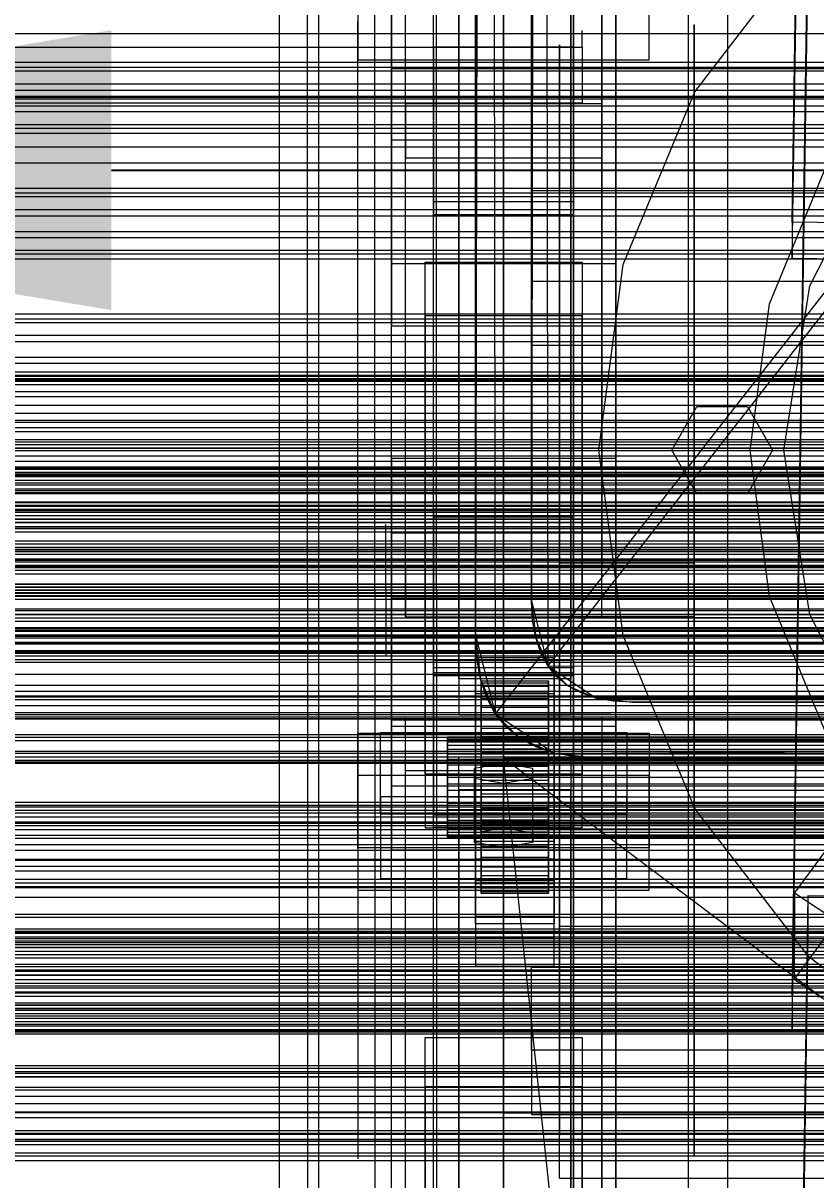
# Model space of a CAD drawing. Header units: millimetres. Extents: x -1970 to 59977, y -50268 to 6837.
# Drawn here: x -515.8 to -374.3, y -34380.3 to -34173.7 of the extents above; entities that cross this region are included whole.
import ezdxf

# ---------------------------------------------------------------- set-up
doc = ezdxf.new("R2010")
doc.units = ezdxf.units.MM
for name, color, linetype, lineweight in [('COTAS_O', 1, 'Continuous', 0), ('frontal_briquetadora', 7, 'Continuous', 0), ('frontal_C01', 7, 'Continuous', 0), ('frontal_C02', 7, 'Continuous', 0), ('frontal_C03', 7, 'Continuous', 0), ('frontal_mezcladora', 7, 'Continuous', 0), ('frontal_secador', 7, 'Continuous', 0), ('frontal_tolva', 7, 'Continuous', 0)]:
    doc.layers.add(name, color=color, linetype=linetype, lineweight=lineweight)
doc.dimstyles.new('R19_100', dxfattribs={"dimtxt": 250, "dimasz": 150, "dimexe": 150, "dimexo": 80, "dimgap": 100, "dimtad": 1, "dimtih": 1, "dimtoh": 1, "dimdsep": 46, "dimcen": 0.09, "dimadec": 0, "dimazin": 0, "dimtfac": 1, "dimtdec": 4, "dimtofl": 0, "dimtmove": 0, "dimatfit": 3, "dimfxl": 1, "dimtolj": 1, "dimtzin": 0, "dimarcsym": 0})

# ---------------------------------------------------------------- blocks, each defined once
blk = doc.blocks.new('*D39')
at = {"layer": 'COTAS_O', "color": 0, "lineweight": -2, "transparency": 16777216}
for p, q in [((-1725, -34320), (-1725, -33550)), ((1725, -34320), (1725, -33550)), ((-1575, -33700), (1575, -33700))]:
    blk.add_line(p, q, dxfattribs=at)
at = {"layer": 'COTAS_O', "color": 0, "transparency": 16777216}
for points in [[(-1575, -33675), (-1575, -33725), (-1725, -33700)], [(1575, -33675), (1575, -33725), (1725, -33700)]]:
    blk.add_solid(points, dxfattribs=at)
at = {"layer": 'Defpoints', "color": 0, "transparency": 16777216}
for p in [(1725, -33700), (-1725, -34400), (1725, -34400)]:
    blk.add_point(p, dxfattribs=at)
blk = doc.blocks.new('*D42')
at = {"layer": 'COTAS_O', "color": 0, "lineweight": -2, "transparency": 16777216}
for p, q in [((-570, -33700), (200, -33700)), ((50, -34750), (50, -33850)), ((-570, -34900), (200, -34900))]:
    blk.add_line(p, q, dxfattribs=at)
at = {"layer": 'COTAS_O', "color": 0, "transparency": 16777216}
for points in [[(25, -33850), (75, -33850), (50, -33700)], [(25, -34750), (75, -34750), (50, -34900)]]:
    blk.add_solid(points, dxfattribs=at)
at = {"layer": 'Defpoints', "color": 0, "transparency": 16777216}
for p in [(-650, -33700), (50, -33700), (-650, -34900)]:
    blk.add_point(p, dxfattribs=at)
blk = doc.blocks.new('*D43')
at = {"layer": 'COTAS_O', "color": 0, "lineweight": -2, "transparency": 16777216}
for p, q in [((-650, -34820), (-650, -34050)), ((650, -34820), (650, -34050)), ((-500, -34200), (500, -34200))]:
    blk.add_line(p, q, dxfattribs=at)
at = {"layer": 'COTAS_O', "color": 0, "transparency": 16777216}
for points in [[(-500, -34175), (-500, -34225), (-650, -34200)], [(500, -34175), (500, -34225), (650, -34200)]]:
    blk.add_solid(points, dxfattribs=at)
at = {"layer": 'Defpoints', "color": 0, "transparency": 16777216}
for p in [(650, -34200), (-650, -34900), (650, -34900)]:
    blk.add_point(p, dxfattribs=at)

msp = doc.modelspace()

# ---------------------------------------------------------------- linework, layer by layer
at = {"layer": 'frontal_briquetadora'}
for p, q in [((-430, -34260), (-430, -33820)), ((-430, -34680), (-430, -33820)), ((-430, -34060), (-430, -34490)), ((-430, -34060), (-430, -34260)), ((-430, -34060), (-430, -34305)), ((-430, -34496), (-430, -34060)), ((-442, -34179.231), (-442, -34162.006)), ((-430, -34179.231), (-430, -34162.006)), ((-465, -34181.064), (-465, -34164.169)), ((-453, -34181.064), (-453, -34164.169)), ((-453, -34181.542), (-453, -34166.157)), ((-442, -34181.542), (-442, -34166.157)), ((-465, -34183.893), (-465, -34168.895)), ((-442, -34183.826), (-442, -34168.569)), ((-430, -34183.826), (-430, -34168.569)), ((-430, -34174.625), (-430, -34172.888)), ((-456, -34176.894), (-456, -34173.435)), ((-453, -34176.894), (-453, -34173.435)), ((-453, -34175.941), (-453, -34174)), ((-430, -34176.894), (-430, -34173.435)), ((-430, -34177.757), (-430, -34174.625)), ((-416, -34175.562), (-416, -34175.063)), ((-396, -34175.941), (-396, -34174)), ((-396, -34175.093), (-396, -34174.122)), ((-396, -34174.122), (-396, -34177.027)), ((-396, -34176.921), (-396, -34175)), ((-396, -34179.904), (-396, -34175.093)), ((-456, -34183.693), (-456, -34176.894)), ((-453, -34181.688), (-453, -34175.941)), ((-453, -34183.693), (-453, -34176.894)), ((-430, -34183.693), (-430, -34176.894)), ((-416, -34176.559), (-416, -34175.562)), ((-416, -34178.048), (-416, -34176.559)), ((-396, -34181.688), (-396, -34175.941)), ((-396, -34182.612), (-396, -34176.921)), ((-396, -34177.027), (-396, -34183.697)), ((-596, -34178.048), (-416, -34178.048)), ((-442, -34197.323), (-442, -34179.231)), ((-430, -34181.662), (-430, -34177.757)), ((-430, -34197.323), (-430, -34179.231)), ((-420, -34178.555), (-420, -34177.617)), ((-420, -34177.617), (-420, -34180.422)), ((-420, -34183.199), (-420, -34178.555)), ((-416, -34178.048), (-416, -34188)), ((-396, -34178.555), (-396, -34177.617)), ((-396, -34177.617), (-396, -34180.422)), ((-396, -34183.199), (-396, -34178.555)), ((-465, -34198.809), (-465, -34181.064)), ((-453, -34198.809), (-453, -34181.064)), ((-420, -34180.422), (-420, -34186.861)), ((-396, -34188.369), (-396, -34179.904)), ((-396, -34180.422), (-396, -34186.861)), ((-453, -34198.401), (-453, -34181.542)), ((-453, -34191.022), (-453, -34181.688)), ((-442, -34198.401), (-442, -34181.542)), ((-430, -34181.662), (-188, -34181.662)), ((-430, -34181.662), (-430, -34185.567)), ((-420, -34191.371), (-420, -34183.199)), ((-396, -34191.022), (-396, -34181.688)), ((-396, -34191.853), (-396, -34182.612)), ((-396, -34191.371), (-396, -34183.199)), ((-465, -34200.328), (-465, -34183.893)), ((-456, -34193.602), (-456, -34183.693)), ((-453, -34193.602), (-453, -34183.693)), ((-442, -34200.412), (-442, -34183.826)), ((-430, -34193.602), (-430, -34183.693)), ((-430, -34200.412), (-430, -34183.826)), ((-396, -34183.697), (-396, -34193.876)), ((-430, -34185.567), (-430, -34188.698)), ((-420, -34186.861), (-420, -34196.687)), ((-396, -34186.861), (-396, -34196.687)), ((-596, -34188), (-416, -34188)), ((-430, -34188.698), (-430, -34190.436)), ((-396, -34200.164), (-396, -34188.369)), ((-453, -34203.582), (-453, -34191.022)), ((-420, -34202.757), (-420, -34191.371)), ((-396, -34203.582), (-396, -34191.022)), ((-396, -34202.757), (-396, -34191.371)), ((-456, -34206.283), (-456, -34193.602)), ((-453, -34206.283), (-453, -34193.602)), ((-430, -34206.283), (-430, -34193.602)), ((-396, -34204.289), (-396, -34191.853)), ((-396, -34193.876), (-396, -34207.173)), ((-442, -34216.118), (-442, -34197.323)), ((-430, -34216.118), (-430, -34197.323)), ((-420, -34196.687), (-420, -34209.523)), ((-396, -34196.687), (-396, -34209.523)), ((-465, -34217.245), (-465, -34198.809)), ((-453, -34216.468), (-453, -34198.401)), ((-453, -34217.245), (-453, -34198.809)), ((-442, -34216.468), (-442, -34198.401)), ((-465, -34217.941), (-465, -34200.328)), ((-442, -34218.086), (-442, -34200.412)), ((-430, -34218.086), (-430, -34200.412)), ((-396, -34214.834), (-396, -34200.164)), ((-453, -34218.887), (-453, -34203.582)), ((-420, -34216.919), (-420, -34202.757)), ((-396, -34216.919), (-396, -34202.757)), ((-396, -34218.887), (-396, -34203.582)), ((-396, -34219.443), (-396, -34204.289)), ((-456, -34221.304), (-456, -34206.283)), ((-453, -34221.304), (-453, -34206.283)), ((-430, -34221.304), (-430, -34206.283)), ((-396, -34207.173), (-396, -34223.076)), ((-420, -34209.523), (-420, -34224.875)), ((-396, -34209.523), (-396, -34224.875)), ((-453, -34235.458), (-453, -34216.468)), ((-442, -34235.446), (-442, -34216.118)), ((-442, -34235.458), (-442, -34216.468)), ((-430, -34235.446), (-430, -34216.118)), ((-396, -34231.817), (-396, -34214.834)), ((-465, -34236.203), (-465, -34217.245)), ((-465, -34236.453), (-465, -34217.941)), ((-453, -34236.203), (-453, -34217.245)), ((-442, -34236.59), (-442, -34218.086)), ((-430, -34236.59), (-430, -34218.086)), ((-420, -34233.313), (-420, -34216.919)), ((-396, -34233.313), (-396, -34216.919)), ((-453, -34236.349), (-453, -34218.887)), ((-396, -34236.349), (-396, -34218.887)), ((-396, -34236.732), (-396, -34219.443)), ((-456, -34238.153), (-456, -34221.304)), ((-453, -34238.153), (-453, -34221.304)), ((-430, -34238.153), (-430, -34221.304)), ((-396, -34223.076), (-396, -34240.974)), ((-420, -34224.875), (-420, -34242.153)), ((-396, -34224.875), (-396, -34242.153)), ((-396, -34250.459), (-396, -34231.817)), ((-420, -34251.309), (-420, -34233.313)), ((-396, -34251.309), (-396, -34233.313)), ((-465, -34255.514), (-465, -34236.203)), ((-465, -34255.573), (-465, -34236.453)), ((-453, -34255.072), (-453, -34235.458)), ((-453, -34255.514), (-453, -34236.203)), ((-453, -34255.296), (-453, -34236.349)), ((-442, -34255.133), (-442, -34235.446)), ((-442, -34255.072), (-442, -34235.458)), ((-442, -34255.654), (-442, -34236.59)), ((-430, -34255.133), (-430, -34235.446)), ((-430, -34255.654), (-430, -34236.59)), ((-396, -34255.296), (-396, -34236.349)), ((-396, -34255.491), (-396, -34236.732)), ((-456, -34256.258), (-456, -34238.153)), ((-453, -34256.258), (-453, -34238.153)), ((-430, -34256.258), (-430, -34238.153)), ((-396, -34240.974), (-396, -34260.18)), ((-420, -34242.153), (-420, -34260.694)), ((-396, -34242.153), (-396, -34260.694)), ((-420, -34270.216), (-420, -34251.309)), ((-396, -34270.044), (-396, -34250.459)), ((-396, -34270.216), (-396, -34251.309)), ((-465, -34275), (-465, -34255.514)), ((-465, -34275), (-465, -34255.573)), ((-453, -34275), (-453, -34255.072)), ((-453, -34275), (-453, -34255.296)), ((-453, -34275), (-453, -34255.514)), ((-442, -34275), (-442, -34255.072)), ((-442, -34275), (-442, -34255.133)), ((-442, -34275), (-442, -34255.654)), ((-430, -34275), (-430, -34255.133)), ((-430, -34275), (-430, -34255.654)), ((-396, -34275), (-396, -34255.296)), ((-396, -34275), (-396, -34255.491)), ((-456, -34275), (-456, -34256.258)), ((-453, -34275), (-453, -34256.258)), ((-430, -34275), (-430, -34256.258)), ((-430, -34260), (-210, -34260)), ((-430, -34260), (-430, -34305)), ((-430, -34680), (-430, -34260)), ((-430, -34496), (-430, -34260)), ((-420, -34260.694), (-420, -34279.784)), ((-396, -34260.18), (-396, -34279.956)), ((-396, -34260.694), (-396, -34279.784)), ((-451, -34265.618), (-451, -34263.301)), ((-442, -34265.618), (-442, -34263.301)), ((-451, -34269.793), (-451, -34265.618)), ((-442, -34269.793), (-442, -34265.618)), ((-430, -34267.964), (-430, -34266.226)), ((-430, -34271.095), (-430, -34267.964)), ((-451, -34275), (-451, -34269.793)), ((-442, -34275), (-442, -34269.793)), ((-396, -34270.216), (-420, -34270.216)), ((-420, -34289.306), (-420, -34270.216)), ((-160, -34270.044), (-396, -34270.044)), ((-396, -34289.82), (-396, -34270.044)), ((-396, -34289.306), (-396, -34270.216)), ((-430, -34275), (-430, -34271.095)), ((-605, -34275), (-453, -34275)), ((-465, -34275), (-605, -34275)), ((-396, -34275), (-596, -34275)), ((-453, -34275), (-465, -34275)), ((-465, -34275), (-465, -34294.486)), ((-465, -34275), (-465, -34294.427)), ((-453, -34275), (-456, -34275)), ((-456, -34275), (-456, -34293.742)), ((-453, -34275), (-453, -34294.704)), ((-453, -34275), (-453, -34294.486)), ((-442, -34275), (-453, -34275)), ((-453, -34275), (-453, -34294.928)), ((-453, -34275), (-453, -34293.742)), ((-442, -34275), (-451, -34275)), ((-451, -34275), (-451, -34280.207)), ((-430, -34275), (-442, -34275)), ((-442, -34275), (-442, -34294.346)), ((-442, -34275), (-442, -34280.207)), ((-442, -34275), (-442, -34294.867)), ((-442, -34275), (-442, -34294.928)), ((-430, -34275), (-188, -34275)), ((-430, -34275), (-430, -34278.905)), ((-430, -34275), (-430, -34293.742)), ((-430, -34275), (-430, -34294.346)), ((-430, -34275), (-430, -34294.867)), ((-160, -34275), (-396, -34275)), ((-396, -34275), (-396, -34294.704)), ((-396, -34275), (-396, -34294.509)), ((-451, -34280.207), (-451, -34284.382)), ((-442, -34280.207), (-442, -34284.382)), ((-430, -34278.905), (-430, -34282.036)), ((-396, -34279.784), (-420, -34279.784)), ((-420, -34279.784), (-420, -34298.691)), ((-396, -34279.784), (-396, -34298.691)), ((-160, -34279.956), (-396, -34279.956)), ((-396, -34279.956), (-396, -34299.541)), ((-430, -34282.036), (-430, -34283.774)), ((-451, -34284.382), (-451, -34286.699)), ((-442, -34284.382), (-442, -34286.699)), ((-420, -34307.847), (-420, -34289.306)), ((-396, -34307.847), (-396, -34289.306)), ((-396, -34309.026), (-396, -34289.82)), ((-465, -34294.427), (-465, -34313.547)), ((-465, -34294.486), (-465, -34313.797)), ((-456, -34293.742), (-456, -34311.847)), ((-453, -34293.742), (-453, -34311.847)), ((-453, -34294.486), (-453, -34313.797)), ((-453, -34294.704), (-453, -34313.651)), ((-453, -34294.928), (-453, -34314.542)), ((-442, -34294.346), (-442, -34313.41)), ((-442, -34294.867), (-442, -34314.554)), ((-442, -34294.928), (-442, -34314.542)), ((-430, -34293.742), (-430, -34311.847)), ((-430, -34294.346), (-430, -34313.41)), ((-430, -34294.867), (-430, -34314.554)), ((-396, -34294.509), (-396, -34313.268)), ((-396, -34294.704), (-396, -34313.651)), ((-420, -34298.691), (-420, -34316.687)), ((-396, -34298.691), (-396, -34316.687)), ((-396, -34299.541), (-396, -34318.183)), ((-430, -34305), (-430, -34471)), ((-418, -34418.333), (-430, -34305)), ((-210, -34305), (-430, -34305)), ((-210, -34471), (-430, -34305)), ((-430, -34680), (-430, -34305)), ((-430, -34305), (-430, -34496)), ((-420, -34325.125), (-420, -34307.847)), ((-396, -34325.125), (-396, -34307.847)), ((-396, -34326.924), (-396, -34309.026)), ((-465, -34313.547), (-465, -34332.059)), ((-456, -34311.847), (-456, -34328.696)), ((-453, -34311.847), (-453, -34328.696)), ((-442, -34313.41), (-442, -34331.914)), ((-430, -34311.847), (-430, -34328.696)), ((-430, -34313.41), (-430, -34331.914)), ((-396, -34313.268), (-396, -34330.557)), ((-465, -34313.797), (-465, -34332.755)), ((-453, -34313.651), (-453, -34331.113)), ((-453, -34313.797), (-453, -34332.755)), ((-453, -34314.542), (-453, -34333.532)), ((-442, -34314.542), (-442, -34333.532)), ((-442, -34314.554), (-442, -34333.882)), ((-430, -34314.554), (-430, -34333.882)), ((-396, -34313.651), (-396, -34331.113)), ((-420, -34316.687), (-420, -34333.081)), ((-396, -34316.687), (-396, -34333.081)), ((-396, -34318.183), (-396, -34335.166)), ((-420, -34340.477), (-420, -34325.125)), ((-396, -34340.477), (-396, -34325.125)), ((-396, -34342.827), (-396, -34326.924)), ((-456, -34328.696), (-456, -34343.717)), ((-453, -34328.696), (-453, -34343.717)), ((-430, -34328.696), (-430, -34343.717)), ((-465, -34332.059), (-465, -34349.672)), ((-453, -34331.113), (-453, -34346.418)), ((-442, -34331.914), (-442, -34349.588)), ((-430, -34331.914), (-430, -34349.588)), ((-396, -34330.557), (-396, -34345.711)), ((-396, -34331.113), (-396, -34346.418)), ((-465, -34332.755), (-465, -34351.191)), ((-453, -34332.755), (-453, -34351.191)), ((-453, -34333.532), (-453, -34351.599)), ((-442, -34333.532), (-442, -34351.599)), ((-442, -34333.882), (-442, -34352.677)), ((-430, -34333.882), (-430, -34352.677)), ((-420, -34333.081), (-420, -34347.243)), ((-396, -34333.081), (-396, -34347.243)), ((-396, -34335.166), (-396, -34349.836)), ((-420, -34353.313), (-420, -34340.477)), ((-396, -34353.313), (-396, -34340.477)), ((-456, -34343.717), (-456, -34356.398)), ((-453, -34343.717), (-453, -34356.398)), ((-430, -34343.717), (-430, -34356.398)), ((-396, -34356.124), (-396, -34342.827)), ((-453, -34346.418), (-453, -34358.978)), ((-396, -34345.711), (-396, -34358.147)), ((-396, -34346.418), (-396, -34358.978)), ((-420, -34347.243), (-420, -34358.629)), ((-396, -34347.243), (-396, -34358.629)), ((-465, -34349.672), (-465, -34366.107)), ((-442, -34349.588), (-442, -34366.174)), ((-430, -34349.588), (-430, -34366.174)), ((-396, -34349.836), (-396, -34361.631)), ((-465, -34351.191), (-465, -34368.936)), ((-453, -34351.191), (-453, -34368.936)), ((-453, -34351.599), (-453, -34368.458)), ((-442, -34351.599), (-442, -34368.458)), ((-442, -34352.677), (-442, -34370.769)), ((-430, -34352.677), (-430, -34370.769)), ((-420, -34363.139), (-420, -34353.313)), ((-396, -34363.139), (-396, -34353.313)), ((-456, -34356.398), (-456, -34366.307)), ((-453, -34356.398), (-453, -34366.307)), ((-430, -34356.398), (-430, -34366.307)), ((-396, -34366.303), (-396, -34356.124)), ((-453, -34358.978), (-453, -34368.312)), ((-420, -34358.629), (-420, -34366.801)), ((-396, -34358.147), (-396, -34367.388)), ((-396, -34358.629), (-396, -34366.801)), ((-396, -34358.978), (-396, -34368.312)), ((-430, -34361.302), (-430, -34359.564)), ((-430, -34364.433), (-430, -34361.302)), ((-420, -34369.578), (-420, -34363.139)), ((-396, -34361.631), (-396, -34370.096)), ((-396, -34369.578), (-396, -34363.139)), ((-430, -34368.338), (-430, -34364.433)), ((-465, -34366.107), (-465, -34381.105)), ((-456, -34366.307), (-456, -34373.106)), ((-453, -34366.307), (-453, -34373.106)), ((-442, -34366.174), (-442, -34381.431)), ((-430, -34366.174), (-430, -34381.431)), ((-430, -34366.307), (-430, -34373.106)), ((-420, -34366.801), (-420, -34371.445)), ((-396, -34372.973), (-396, -34366.303)), ((-396, -34366.801), (-396, -34371.445)), ((-465, -34368.936), (-465, -34385.831)), ((-453, -34368.312), (-453, -34374.059)), ((-453, -34368.458), (-453, -34383.843)), ((-453, -34368.936), (-453, -34385.831)), ((-442, -34368.458), (-442, -34383.843)), ((-430, -34368.338), (-188, -34368.338)), ((-430, -34368.338), (-430, -34372.243)), ((-396, -34367.388), (-396, -34373.079)), ((-396, -34368.312), (-396, -34374.059)), ((-442, -34370.769), (-442, -34387.994)), ((-430, -34370.769), (-430, -34387.994)), ((-420, -34372.383), (-420, -34369.578)), ((-420, -34371.445), (-420, -34372.383)), ((-396, -34372.383), (-396, -34369.578)), ((-396, -34370.096), (-396, -34374.907)), ((-396, -34371.445), (-396, -34372.383)), ((-456, -34373.106), (-456, -34376.565)), ((-453, -34373.106), (-453, -34376.565)), ((-430, -34372.243), (-430, -34375.375)), ((-430, -34373.106), (-430, -34376.565)), ((-396, -34375.878), (-396, -34372.973)), ((-396, -34373.079), (-396, -34375)), ((-453, -34374.059), (-453, -34376)), ((-430, -34375.375), (-430, -34377.112)), ((-396, -34374.059), (-396, -34376)), ((-396, -34374.907), (-396, -34375.878))]:
    msp.add_line(p, q, dxfattribs=at)
at = {"layer": 'frontal_C01'}
for p, q in [((-442.5, -34180.3), (-442.5, -33521.357)), ((-417.5, -33521.357), (-417.5, -34180.3)), ((-442.5, -34205.669), (-442.5, -33546.726)), ((-417.5, -34205.669), (-417.5, -33546.726)), ((-450, -34216.669), (-450, -33832.46)), ((-410, -34216.669), (-410, -33832.46)), ((-450, -34283.513), (-450, -33899.304)), ((-410, -33899.304), (-410, -34283.513)), ((-447.5, -34188.182), (-447.5, -33913.448)), ((-412.5, -33913.448), (-412.5, -34188.182)), ((-447.5, -34197.787), (-447.5, -33923.053)), ((-412.5, -34197.787), (-412.5, -33923.053)), ((-450, -34321.407), (-450, -33937.198)), ((-410, -34321.407), (-410, -33937.198)), ((-378.512, -34209.301), (-375.644, -34017.353)), ((-378.512, -34215.705), (-375.644, -34023.757)), ((-470, -35975), (-470, -34088.498)), ((-463, -35975), (-463, -34088.498)), ((-397, -35975), (-397, -34088.498)), ((-390, -35975), (-390, -34088.498)), ((-438, -34290.871), (-438, -34147.925)), ((-418, -34147.925), (-418, -34290.871)), ((-438, -34154.329), (-438, -34297.274)), ((-418, -34297.274), (-418, -34154.329)), ((-450, -34169.301), (-450, -34216.669)), ((-450, -34553.51), (-450, -34169.301)), ((-410, -34216.669), (-410, -34169.301)), ((-410, -34169.301), (-410, -34553.51)), ((-417.5, -34178.044), (-442.5, -34178.044)), ((-442.5, -34178.044), (-442.5, -34207.926)), ((-442.5, -34287.519), (-442.5, -34178.044)), ((-417.5, -34207.926), (-417.5, -34178.044)), ((-417.5, -34178.044), (-417.5, -34287.519)), ((-442.5, -34205.669), (-442.5, -34180.3)), ((-442.5, -34180.3), (-417.5, -34180.3)), ((-417.5, -34180.3), (-417.5, -34205.669)), ((-450, -34194.652), (-450, -34181.845)), ((-450, -34181.845), (450, -34181.845)), ((-450, -34215.002), (-450, -34181.845)), ((-412.5, -34188.182), (-447.5, -34188.182)), ((-447.5, -34188.182), (-447.5, -34197.787)), ((-412.5, -34197.787), (-412.5, -34188.182)), ((450, -34194.652), (-450, -34194.652)), ((-450, -34194.652), (-450, -34227.809)), ((-447.5, -34197.787), (-412.5, -34197.787)), ((-425, -34219.883), (-425, -34203.618)), ((-425, -34203.618), (425, -34203.618)), ((-425, -34214.987), (-425, -34203.618)), ((-417.5, -34205.669), (-442.5, -34205.669)), ((-442.5, -34207.926), (-417.5, -34207.926)), ((-442.5, -34317.401), (-442.5, -34207.926)), ((-417.5, -34317.401), (-417.5, -34207.926)), ((-360.514, -34209.542), (-378.512, -34209.301)), ((-378.512, -34209.301), (-378.512, -34215.705)), ((450, -34215.002), (-450, -34215.002)), ((-450, -34215.002), (-450, -34227.809)), ((-444, -34226.027), (-444, -34216.422)), ((-444, -34216.422), (-416, -34216.422)), ((-444, -34307.886), (-444, -34216.422)), ((425, -34214.987), (-425, -34214.987)), ((-425, -34214.987), (-425, -34231.251)), ((-416, -34216.422), (-416, -34226.027)), ((-416, -34216.422), (-416, -34307.886)), ((-378.512, -34215.705), (-360.514, -34215.946)), ((-450, -34216.669), (-410, -34216.669)), ((-450, -34600.878), (-450, -34216.669)), ((-410, -34600.878), (-410, -34216.669)), ((425, -34219.883), (-425, -34219.883)), ((-425, -34219.883), (-425, -34231.251)), ((-416, -34226.027), (-444, -34226.027)), ((-444, -34226.027), (-444, -34317.491)), ((-416, -34317.491), (-416, -34226.027)), ((-450, -34227.809), (450, -34227.809)), ((-425, -34231.251), (425, -34231.251)), ((-410, -34283.513), (-450, -34283.513)), ((-450, -34283.513), (-450, -34321.407)), ((-450, -34667.722), (-450, -34283.513)), ((-435, -34287.081), (-435, -34283.239)), ((-435, -34283.239), (-421, -34283.239)), ((-435, -34323.028), (-435, -34283.239)), ((-421, -34283.239), (-421, -34287.081)), ((-421, -34283.239), (-421, -34323.028)), ((-410, -34321.407), (-410, -34283.513)), ((-410, -34283.513), (-410, -34667.722)), ((-442.5, -34317.401), (-442.5, -34287.519)), ((-442.5, -34287.519), (-417.5, -34287.519)), ((-421, -34287.081), (-435, -34287.081)), ((-435, -34287.081), (-435, -34326.871)), ((-421, -34326.871), (-421, -34287.081)), ((-417.5, -34287.519), (-417.5, -34317.401)), ((-417.5, -34289.775), (-442.5, -34289.775)), ((-442.5, -34289.775), (-442.5, -34315.145)), ((-442.5, -34948.719), (-442.5, -34289.775)), ((-418, -34290.871), (-438, -34290.871)), ((-438, -34290.871), (-438, -34297.274)), ((-418, -34297.274), (-418, -34290.871)), ((-417.5, -34315.145), (-417.5, -34289.775)), ((-417.5, -34289.775), (-417.5, -34948.719)), ((-434, -34301.196), (-434, -34291.217)), ((-434, -34291.217), (-434, -34291.548)), ((-434, -34291.217), (-422, -34291.217)), ((-434, -34292.178), (-434, -34291.217)), ((-434, -34301.353), (-434, -34291.548)), ((-434, -34291.548), (-434, -34293.148)), ((-434, -34291.548), (-422, -34291.548)), ((-434, -34301.652), (-434, -34292.178)), ((-434, -34292.178), (-422, -34292.178)), ((-434, -34294.366), (-434, -34292.178)), ((-422, -34291.548), (-422, -34291.217)), ((-422, -34291.217), (-422, -34301.196)), ((-422, -34291.217), (-422, -34292.178)), ((-422, -34293.148), (-422, -34291.548)), ((-422, -34291.548), (-422, -34301.353)), ((-422, -34292.178), (-422, -34301.652)), ((-422, -34292.178), (-422, -34294.366)), ((-435, -34297.327), (-435, -34293.485)), ((-435, -34293.485), (-421, -34293.485)), ((-435, -34333.274), (-435, -34293.485)), ((-434, -34302.111), (-434, -34293.148)), ((-434, -34293.148), (-434, -34295.91)), ((-434, -34293.148), (-422, -34293.148)), ((-434, -34302.688), (-434, -34294.366)), ((-434, -34294.366), (-422, -34294.366)), ((-434, -34297.631), (-434, -34294.366)), ((-422, -34295.91), (-422, -34293.148)), ((-422, -34293.148), (-422, -34302.111)), ((-422, -34294.366), (-422, -34302.688)), ((-422, -34294.366), (-422, -34297.631)), ((-421, -34293.485), (-421, -34297.327)), ((-421, -34293.485), (-421, -34333.274)), ((-434, -34303.419), (-434, -34295.91)), ((-434, -34295.91), (-434, -34299.643)), ((-434, -34295.91), (-422, -34295.91)), ((-422, -34299.643), (-422, -34295.91)), ((-422, -34295.91), (-422, -34303.419)), ((-447.5, -34307.263), (-447.5, -34297.657)), ((-447.5, -34297.657), (-412.5, -34297.657)), ((-447.5, -34572.391), (-447.5, -34297.657)), ((-438, -34297.274), (-418, -34297.274)), ((-421, -34297.327), (-435, -34297.327)), ((-435, -34297.327), (-435, -34337.116)), ((-434, -34304.235), (-434, -34297.631)), ((-434, -34297.631), (-422, -34297.631)), ((-434, -34301.752), (-434, -34297.631)), ((-422, -34297.631), (-422, -34304.235)), ((-422, -34297.631), (-422, -34301.752)), ((-421, -34337.116), (-421, -34297.327)), ((-412.5, -34297.657), (-412.5, -34307.263)), ((-412.5, -34297.657), (-412.5, -34572.391)), ((-456, -34321.039), (-456, -34300.548)), ((-456, -34300.548), (-404, -34300.548)), ((-456, -34308.127), (-456, -34300.548)), ((-440, -34301.652), (-440, -34301.196)), ((-440, -34301.196), (-440, -34301.353)), ((-440, -34301.196), (440, -34301.196)), ((-434, -34305.188), (-434, -34299.643)), ((-434, -34299.643), (-434, -34304.094)), ((-434, -34299.643), (-422, -34299.643)), ((-434, -34301.353), (-434, -34301.196)), ((-422, -34301.196), (-434, -34301.196)), ((-434, -34301.196), (-434, -34301.652)), ((-422, -34304.094), (-422, -34299.643)), ((-422, -34299.643), (-422, -34305.188)), ((-422, -34301.196), (-422, -34301.353)), ((-422, -34301.652), (-422, -34301.196)), ((-404, -34300.548), (-404, -34321.039)), ((-404, -34300.548), (-404, -34308.127)), ((-440, -34301.353), (-440, -34302.111)), ((-440, -34301.353), (440, -34301.353)), ((-440, -34302.688), (-440, -34301.652)), ((-440, -34301.652), (440, -34301.652)), ((-440, -34302.111), (-440, -34303.419)), ((-440, -34302.111), (440, -34302.111)), ((-440, -34304.235), (-440, -34302.688)), ((-440, -34302.688), (440, -34302.688)), ((-434, -34302.111), (-434, -34301.353)), ((-422, -34301.353), (-434, -34301.353)), ((-422, -34301.652), (-434, -34301.652)), ((-434, -34301.652), (-434, -34302.688)), ((-434, -34306.186), (-434, -34301.752)), ((-434, -34301.752), (-422, -34301.752)), ((-434, -34306.446), (-434, -34301.752)), ((-434, -34303.419), (-434, -34302.111)), ((-422, -34302.111), (-434, -34302.111)), ((-422, -34302.688), (-434, -34302.688)), ((-434, -34302.688), (-434, -34304.235)), ((-422, -34301.353), (-422, -34302.111)), ((-422, -34302.688), (-422, -34301.652)), ((-422, -34301.752), (-422, -34306.186)), ((-422, -34301.752), (-422, -34306.446)), ((-422, -34302.111), (-422, -34303.419)), ((-422, -34304.235), (-422, -34302.688)), ((-440, -34303.419), (-440, -34305.188)), ((-440, -34303.419), (440, -34303.419)), ((-440, -34306.186), (-440, -34304.235)), ((-440, -34304.235), (440, -34304.235)), ((-440, -34305.188), (-440, -34307.296)), ((-440, -34305.188), (440, -34305.188)), ((-434, -34305.188), (-434, -34303.419)), ((-422, -34303.419), (-434, -34303.419)), ((-434, -34304.094), (-434, -34307.296)), ((-422, -34304.094), (-434, -34304.094)), ((-434, -34304.094), (-434, -34308.96)), ((-422, -34304.235), (-434, -34304.235)), ((-434, -34304.235), (-434, -34306.186)), ((-434, -34307.296), (-434, -34305.188)), ((-422, -34305.188), (-434, -34305.188)), ((-422, -34303.419), (-422, -34305.188)), ((-422, -34307.296), (-422, -34304.094)), ((-422, -34308.96), (-422, -34304.094)), ((-422, -34306.186), (-422, -34304.235)), ((-422, -34305.188), (-422, -34307.296)), ((-412.5, -34307.263), (-447.5, -34307.263)), ((-447.5, -34581.997), (-447.5, -34307.263)), ((-440, -34308.41), (-440, -34306.186)), ((-440, -34306.186), (440, -34306.186)), ((-440, -34307.296), (-440, -34309.601)), ((440, -34307.296), (-440, -34307.296)), ((-422, -34306.186), (-434, -34306.186)), ((-434, -34306.186), (-434, -34308.41)), ((-434, -34308.41), (-434, -34306.446)), ((-434, -34306.446), (-422, -34306.446)), ((-434, -34311.395), (-434, -34306.446)), ((-434, -34307.296), (-422, -34307.296)), ((-434, -34309.601), (-434, -34307.296)), ((-422, -34308.41), (-422, -34306.186)), ((-422, -34306.446), (-422, -34308.41)), ((-422, -34306.446), (-422, -34311.395)), ((-422, -34307.296), (-422, -34309.601)), ((-412.5, -34581.997), (-412.5, -34307.263)), ((-404, -34308.127), (-456, -34308.127)), ((-456, -34308.127), (-456, -34328.618)), ((-416, -34307.886), (-444, -34307.886)), ((-444, -34307.886), (-444, -34317.491)), ((-440, -34310.754), (-440, -34308.41)), ((-440, -34308.41), (440, -34308.41)), ((-422, -34308.41), (-434, -34308.41)), ((-434, -34308.41), (-434, -34310.754)), ((-434, -34309.601), (-434, -34308.96)), ((-434, -34308.96), (-434, -34313.909)), ((-434, -34308.96), (-422, -34308.96)), ((-422, -34310.754), (-422, -34308.41)), ((-422, -34313.909), (-422, -34308.96)), ((-422, -34308.96), (-422, -34309.601)), ((-416, -34317.491), (-416, -34307.886)), ((-404, -34328.618), (-404, -34308.127)), ((-440, -34309.601), (-440, -34311.945)), ((-440, -34309.601), (440, -34309.601)), ((-440, -34313.059), (-440, -34310.754)), ((-440, -34310.754), (440, -34310.754)), ((-434, -34311.945), (-434, -34309.601)), ((-422, -34309.601), (-434, -34309.601)), ((-434, -34310.754), (-434, -34311.395)), ((-422, -34310.754), (-434, -34310.754)), ((-434, -34310.754), (-434, -34313.059)), ((-434, -34311.395), (-422, -34311.395)), ((-434, -34316.261), (-434, -34311.395)), ((-422, -34309.601), (-422, -34311.945)), ((-422, -34311.395), (-422, -34310.754)), ((-422, -34313.059), (-422, -34310.754)), ((-422, -34311.395), (-422, -34316.261)), ((-440, -34311.945), (-440, -34314.169)), ((-440, -34311.945), (440, -34311.945)), ((-440, -34315.168), (-440, -34313.059)), ((-440, -34313.059), (440, -34313.059)), ((-434, -34314.169), (-434, -34311.945)), ((-434, -34311.945), (-434, -34313.909)), ((-422, -34311.945), (-434, -34311.945)), ((-434, -34313.059), (-434, -34316.261)), ((-422, -34313.059), (-434, -34313.059)), ((-434, -34313.059), (-434, -34315.168)), ((-422, -34313.909), (-422, -34311.945)), ((-422, -34311.945), (-422, -34314.169)), ((-422, -34316.261), (-422, -34313.059)), ((-422, -34315.168), (-422, -34313.059)), ((-442.5, -34315.145), (-417.5, -34315.145)), ((-442.5, -34974.088), (-442.5, -34315.145)), ((-440, -34314.169), (-440, -34316.121)), ((-440, -34314.169), (440, -34314.169)), ((-440, -34316.936), (-440, -34315.168)), ((-440, -34315.168), (440, -34315.168)), ((-434, -34313.909), (-434, -34318.604)), ((-434, -34313.909), (-422, -34313.909)), ((-434, -34316.121), (-434, -34314.169)), ((-434, -34314.169), (-434, -34318.604)), ((-422, -34314.169), (-434, -34314.169)), ((-434, -34315.168), (-434, -34320.712)), ((-422, -34315.168), (-434, -34315.168)), ((-434, -34315.168), (-434, -34316.936)), ((-422, -34318.604), (-422, -34313.909)), ((-422, -34318.604), (-422, -34314.169)), ((-422, -34314.169), (-422, -34316.121)), ((-422, -34320.712), (-422, -34315.168)), ((-422, -34316.936), (-422, -34315.168)), ((-417.5, -34974.088), (-417.5, -34315.145)), ((-444, -34317.491), (-416, -34317.491)), ((-417.5, -34317.401), (-442.5, -34317.401)), ((-440, -34316.121), (-440, -34317.668)), ((-440, -34316.121), (440, -34316.121)), ((-440, -34318.244), (-440, -34316.936)), ((-440, -34316.936), (440, -34316.936)), ((-440, -34317.668), (-440, -34318.704)), ((-440, -34317.668), (440, -34317.668)), ((-434, -34317.668), (-434, -34316.121)), ((-434, -34316.121), (-434, -34322.724)), ((-422, -34316.121), (-434, -34316.121)), ((-434, -34316.261), (-422, -34316.261)), ((-434, -34320.712), (-434, -34316.261)), ((-434, -34316.936), (-434, -34324.446)), ((-422, -34316.936), (-434, -34316.936)), ((-434, -34316.936), (-434, -34318.244)), ((-434, -34318.704), (-434, -34317.668)), ((-434, -34317.668), (-434, -34325.99)), ((-422, -34317.668), (-434, -34317.668)), ((-422, -34322.724), (-422, -34316.121)), ((-422, -34316.121), (-422, -34317.668)), ((-422, -34316.261), (-422, -34320.712)), ((-422, -34324.446), (-422, -34316.936)), ((-422, -34318.244), (-422, -34316.936)), ((-422, -34325.99), (-422, -34317.668)), ((-422, -34317.668), (-422, -34318.704)), ((-440, -34319.002), (-440, -34318.244)), ((-440, -34318.244), (440, -34318.244)), ((-440, -34318.704), (-440, -34319.159)), ((-440, -34318.704), (440, -34318.704)), ((-440, -34319.159), (-440, -34319.002)), ((-440, -34319.002), (440, -34319.002)), ((-440, -34319.159), (440, -34319.159)), ((-434, -34318.244), (-434, -34327.207)), ((-422, -34318.244), (-434, -34318.244)), ((-434, -34318.244), (-434, -34319.002)), ((-434, -34318.604), (-434, -34322.724)), ((-434, -34318.604), (-422, -34318.604)), ((-434, -34319.159), (-434, -34318.704)), ((-434, -34318.704), (-434, -34328.178)), ((-422, -34318.704), (-434, -34318.704)), ((-434, -34319.002), (-434, -34328.808)), ((-422, -34319.002), (-434, -34319.002)), ((-434, -34319.002), (-434, -34319.159)), ((-434, -34319.159), (-434, -34329.139)), ((-422, -34319.159), (-434, -34319.159)), ((-422, -34327.207), (-422, -34318.244)), ((-422, -34319.002), (-422, -34318.244)), ((-422, -34322.724), (-422, -34318.604)), ((-422, -34328.178), (-422, -34318.704)), ((-422, -34318.704), (-422, -34319.159)), ((-422, -34328.808), (-422, -34319.002)), ((-422, -34319.159), (-422, -34319.002)), ((-422, -34329.139), (-422, -34319.159)), ((-404, -34321.039), (-456, -34321.039)), ((-456, -34321.039), (-456, -34328.618)), ((-450, -34321.407), (-410, -34321.407)), ((-450, -34705.616), (-450, -34321.407)), ((-435, -34334.594), (-435, -34319.866)), ((-435, -34319.866), (-421, -34319.866)), ((-435, -34327.445), (-435, -34319.866)), ((-434, -34320.712), (-422, -34320.712)), ((-434, -34324.446), (-434, -34320.712)), ((-422, -34320.712), (-422, -34324.446)), ((-421, -34319.866), (-421, -34334.594)), ((-421, -34319.866), (-421, -34327.445)), ((-410, -34705.616), (-410, -34321.407)), ((-404, -34328.618), (-404, -34321.039)), ((-378.086, -34329.131), (-372.35, -34321.372)), ((-421, -34323.028), (-435, -34323.028)), ((-435, -34323.028), (-435, -34326.871)), ((-434, -34322.724), (-434, -34325.99)), ((-434, -34322.724), (-422, -34322.724)), ((-422, -34325.99), (-422, -34322.724)), ((-421, -34326.871), (-421, -34323.028)), ((-434, -34324.446), (-422, -34324.446)), ((-434, -34327.207), (-434, -34324.446)), ((-434, -34325.99), (-434, -34328.178)), ((-434, -34325.99), (-422, -34325.99)), ((-422, -34324.446), (-422, -34327.207)), ((-422, -34328.178), (-422, -34325.99)), ((-435, -34326.871), (-421, -34326.871)), ((-421, -34327.445), (-435, -34327.445)), ((-435, -34327.445), (-435, -34342.173)), ((-434, -34327.207), (-422, -34327.207)), ((-434, -34328.808), (-434, -34327.207)), ((-422, -34327.207), (-422, -34328.808)), ((-421, -34342.173), (-421, -34327.445)), ((-456, -34328.618), (-404, -34328.618)), ((-434, -34328.178), (-434, -34329.139)), ((-434, -34328.178), (-422, -34328.178)), ((-434, -34328.808), (-422, -34328.808)), ((-434, -34329.139), (-434, -34328.808)), ((-434, -34329.139), (-422, -34329.139)), ((-422, -34329.139), (-422, -34328.178)), ((-422, -34328.808), (-422, -34329.139)), ((-378.512, -34521.488), (-375.644, -34329.54)), ((-378.086, -34329.131), (-378.143, -34344.499)), ((-366.618, -34336.742), (-378.086, -34329.131)), ((-375.644, -34335.944), (-375.644, -34329.54)), ((-375.644, -34329.54), (-357.646, -34329.781)), ((-421, -34333.274), (-435, -34333.274)), ((-435, -34333.274), (-435, -34337.116)), ((-421, -34337.116), (-421, -34333.274)), ((-421, -34334.594), (-435, -34334.594)), ((-435, -34334.594), (-435, -34342.173)), ((-421, -34342.173), (-421, -34334.594)), ((-378.512, -34527.892), (-375.644, -34335.944)), ((-357.646, -34336.185), (-375.644, -34335.944)), ((-435, -34337.116), (-421, -34337.116)), ((-372.408, -34336.741), (-378.143, -34344.499)), ((-435, -34342.173), (-421, -34342.173)), ((-378.143, -34344.499), (-366.675, -34352.111))]:
    msp.add_line(p, q, dxfattribs=at)
at = {"layer": 'frontal_C02'}
for p, q in [((-470, -35975), (-470, -33576.746)), ((-463, -35975), (-463, -33576.746)), ((-397, -35975), (-397, -33576.746)), ((-390, -35975), (-390, -33576.746)), ((-442.5, -34261.912), (-442.5, -33729.49)), ((-417.5, -33729.49), (-417.5, -34261.912)), ((-442.5, -34288.878), (-442.5, -33756.456)), ((-417.5, -34288.878), (-417.5, -33756.456)), ((-450, -34251.487), (-450, -33900.768)), ((-410, -33900.768), (-410, -34251.487)), ((-450, -34299.304), (-450, -33948.585)), ((-410, -34299.304), (-410, -33948.585)), ((-470, -35975), (-470, -34072.136)), ((-463, -35975), (-463, -34072.136)), ((-397, -35975), (-397, -34072.136)), ((-390, -35975), (-390, -34072.136)), ((-450, -34425.283), (-450, -34074.565)), ((-410, -34074.565), (-410, -34425.283)), ((-447.5, -34271.011), (-447.5, -34089.307)), ((-412.5, -34089.307), (-412.5, -34271.011)), ((-447.5, -34279.779), (-447.5, -34098.075)), ((-412.5, -34279.779), (-412.5, -34098.075)), ((-450, -34463.537), (-450, -34112.818)), ((-410, -34463.537), (-410, -34112.818)), ((-378.512, -34347.59), (-375.644, -34153.823)), ((-378.512, -34353.436), (-375.644, -34159.669)), ((-456, -34161.606), (-456, -34180.311)), ((-404, -34180.311), (-404, -34161.606)), ((-456, -34172.66), (-456, -34180.311)), ((-404, -34180.311), (-404, -34172.66)), ((-456, -34180.311), (-404, -34180.311)), ((-410, -34251.487), (-450, -34251.487)), ((-450, -34251.487), (-450, -34299.304)), ((-450, -34602.206), (-450, -34251.487)), ((-410, -34299.304), (-410, -34251.487)), ((-410, -34251.487), (-410, -34602.206)), ((-417.5, -34260.541), (-442.5, -34260.541)), ((-442.5, -34260.541), (-442.5, -34290.25)), ((-442.5, -34429.556), (-442.5, -34260.541)), ((-442.5, -34288.878), (-442.5, -34261.912)), ((-442.5, -34261.912), (-417.5, -34261.912)), ((-417.5, -34290.25), (-417.5, -34260.541)), ((-417.5, -34260.541), (-417.5, -34429.556)), ((-417.5, -34261.912), (-417.5, -34288.878)), ((-450, -34276.459), (-450, -34264.768)), ((-450, -34264.768), (450, -34264.768)), ((-450, -34298.24), (-450, -34264.768)), ((-412.5, -34271.011), (-447.5, -34271.011)), ((-447.5, -34271.011), (-447.5, -34279.779)), ((-412.5, -34279.779), (-412.5, -34271.011)), ((450, -34276.459), (-450, -34276.459)), ((-450, -34276.459), (-450, -34309.931)), ((-447.5, -34279.779), (-412.5, -34279.779)), ((-417.5, -34288.878), (-442.5, -34288.878)), ((-442.5, -34290.25), (-417.5, -34290.25)), ((-442.5, -34459.264), (-442.5, -34290.25)), ((-417.5, -34459.264), (-417.5, -34290.25)), ((450, -34298.24), (-450, -34298.24)), ((-450, -34298.24), (-450, -34309.931)), ((-452, -34315.04), (-452, -34300.427)), ((-452, -34300.427), (-408, -34300.427)), ((-452, -34311.903), (-452, -34300.427)), ((-450, -34299.304), (-410, -34299.304)), ((-450, -34650.022), (-450, -34299.304)), ((-410, -34650.022), (-410, -34299.304)), ((-408, -34300.427), (-408, -34315.04)), ((-408, -34300.427), (-408, -34311.903)), ((-438, -34310.656), (-438, -34304.811)), ((-438, -34304.811), (-418, -34304.811)), ((-438, -34449.111), (-438, -34304.811)), ((-418, -34304.811), (-418, -34310.656)), ((-418, -34304.811), (-418, -34449.111)), ((-430, -34305.98), (-435.196, -34306.856)), ((-435.196, -34306.856), (-435.196, -34308.61)), ((-435.196, -34318.332), (-435.196, -34306.856)), ((-424.804, -34306.856), (-430, -34305.98)), ((-430, -34317.456), (-430, -34305.98)), ((-424.804, -34308.61), (-424.804, -34306.856)), ((-424.804, -34318.332), (-424.804, -34306.856)), ((-435.196, -34308.61), (-430, -34309.487)), ((-435.196, -34320.086), (-435.196, -34308.61)), ((-430, -34309.487), (-424.804, -34308.61)), ((-424.804, -34320.086), (-424.804, -34308.61)), ((-450, -34309.931), (450, -34309.931)), ((-418, -34310.656), (-438, -34310.656)), ((-438, -34310.656), (-438, -34454.956)), ((-430, -34309.487), (-430, -34320.963)), ((-418, -34454.956), (-418, -34310.656)), ((-408, -34311.903), (-452, -34311.903)), ((-452, -34311.903), (-452, -34326.516)), ((-408, -34326.516), (-408, -34311.903)), ((-408, -34315.04), (-452, -34315.04)), ((-452, -34315.04), (-452, -34326.516)), ((-408, -34326.516), (-408, -34315.04)), ((-435.196, -34318.332), (-430, -34317.456)), ((-430, -34317.456), (-424.804, -34318.332)), ((-435.196, -34320.086), (-435.196, -34318.332)), ((-424.804, -34318.332), (-424.804, -34320.086)), ((-430, -34320.963), (-435.196, -34320.086)), ((-424.804, -34320.086), (-430, -34320.963)), ((-452, -34326.516), (-408, -34326.516)), ((-425, -34357.17), (-425, -34342.323)), ((-425, -34342.323), (425, -34342.323)), ((-425, -34353.799), (-425, -34342.323)), ((-360.514, -34347.834), (-378.512, -34347.59)), ((-378.512, -34347.59), (-378.512, -34353.436)), ((-444, -34363.694), (-444, -34354.926)), ((-444, -34354.926), (-416, -34354.926)), ((-444, -34447.257), (-444, -34354.926)), ((425, -34353.799), (-425, -34353.799)), ((-425, -34353.799), (-425, -34368.646)), ((-416, -34354.926), (-416, -34363.694)), ((-416, -34354.926), (-416, -34447.257)), ((-378.512, -34353.436), (-360.514, -34353.679)), ((425, -34357.17), (-425, -34357.17)), ((-425, -34357.17), (-425, -34368.646)), ((-416, -34363.694), (-444, -34363.694)), ((-444, -34363.694), (-444, -34456.025)), ((-416, -34456.025), (-416, -34363.694)), ((-425, -34368.646), (425, -34368.646))]:
    msp.add_line(p, q, dxfattribs=at)
at = {"layer": 'frontal_C03'}
for p, q in [((-1500, -34175.611), (1500, -34175.611)), ((1250, -34180.804), (-1250, -34180.804)), ((1250, -34181.686), (-1250, -34181.686)), ((1250, -34182.339), (-1250, -34182.339)), ((1250, -34184.647), (-1250, -34184.647)), ((1500, -34186.859), (-1500, -34186.859)), ((1500, -34187.019), (-1500, -34187.019)), ((1500, -34187.304), (-1500, -34187.304)), ((-1250, -34185.704), (1250, -34185.704)), ((1250, -34188.556), (-1250, -34188.556)), ((1250, -34189.613), (-1250, -34189.613)), ((1250, -34191.921), (-1250, -34191.921)), ((1250, -34192.574), (-1250, -34192.574)), ((1250, -34193.456), (-1250, -34193.456)), ((-1500, -34195.842), (1500, -34195.842)), ((-1500, -34198.712), (1500, -34198.712)), ((1250, -34203.262), (-1250, -34203.262)), ((1250, -34204.143), (-1250, -34204.143)), ((1250, -34204.797), (-1250, -34204.797)), ((1250, -34207.104), (-1250, -34207.104)), ((-1250, -34208.162), (1250, -34208.162)), ((1250, -34211.014), (-1250, -34211.014)), ((1250, -34212.071), (-1250, -34212.071)), ((1250, -34214.378), (-1250, -34214.378)), ((1250, -34215.032), (-1250, -34215.032)), ((1250, -34215.913), (-1250, -34215.913)), ((1250, -34225.72), (-1250, -34225.72)), ((1250, -34226.601), (-1250, -34226.601)), ((1250, -34227.254), (-1250, -34227.254)), ((1250, -34229.562), (-1250, -34229.562)), ((-1250, -34230.619), (1250, -34230.619)), ((1250, -34233.471), (-1250, -34233.471)), ((1250, -34234.529), (-1250, -34234.529)), ((-1250, -34236.6), (1250, -34236.6)), ((1250, -34236.836), (-1250, -34236.836)), ((-1250, -34237.233), (1250, -34237.233)), ((1250, -34237.49), (-1250, -34237.49)), ((-1250, -34237.697), (1250, -34237.697)), ((1250, -34238.371), (-1250, -34238.371)), ((-1250, -34239.553), (1250, -34239.553)), ((-1250, -34240.449), (1250, -34240.449)), ((-1250, -34243.401), (1250, -34243.401)), ((-1250, -34244.669), (1250, -34244.669)), ((1250, -34248.177), (-1250, -34248.177)), ((-1250, -34248.516), (1250, -34248.516)), ((1250, -34249.059), (-1250, -34249.059)), ((1250, -34249.712), (-1250, -34249.712)), ((-1250, -34250.068), (1250, -34250.068)), ((-1500, -34252.99), (1500, -34252.99)), ((-1500, -34253.214), (1500, -34253.214)), ((-1500, -34253.379), (1500, -34253.379)), ((1250, -34252.019), (-1250, -34252.019)), ((-1250, -34253.077), (1250, -34253.077)), ((-1500, -34254.036), (1500, -34254.036)), ((-1500, -34254.354), (1500, -34254.354)), ((-1500, -34255.4), (1500, -34255.4)), ((-1250, -34254.549), (1250, -34254.549)), ((-1500, -34255.849), (1500, -34255.849)), ((-1500, -34257.212), (1500, -34257.212)), ((-1500, -34257.762), (1500, -34257.762)), ((1250, -34255.929), (-1250, -34255.929)), ((1250, -34256.28), (-1250, -34256.28)), ((1250, -34256.986), (-1250, -34256.986)), ((-1500, -34259.35), (1500, -34259.35)), ((1250, -34259.294), (-1250, -34259.294)), ((1500, -34259.963), (-1500, -34259.963)), ((-1500, -34261.667), (1500, -34261.667)), ((1250, -34259.947), (-1250, -34259.947)), ((1250, -34260.828), (-1250, -34260.828)), ((-1250, -34261.088), (1250, -34261.088)), ((-1500, -34262.302), (1500, -34262.302)), ((-1500, -34264.006), (1500, -34264.006)), ((-1250, -34262.881), (1250, -34262.881)), ((-1500, -34264.619), (1500, -34264.619)), ((-1500, -34266.207), (1500, -34266.207)), ((-1500, -34266.757), (1500, -34266.757)), ((-1500, -34268.12), (1500, -34268.12)), ((-1250, -34267.689), (1250, -34267.689)), ((-1500, -34268.569), (1500, -34268.569)), ((-1500, -34269.615), (1500, -34269.615)), ((-1500, -34269.933), (1500, -34269.933)), ((-1250, -34269.42), (1250, -34269.42)), ((-1500, -34270.59), (1500, -34270.59)), ((-1500, -34270.754), (1500, -34270.754)), ((-1500, -34270.979), (1500, -34270.979)), ((1250, -34270.635), (-1250, -34270.635)), ((1250, -34271.516), (-1250, -34271.516)), ((1250, -34272.17), (-1250, -34272.17)), ((-1250, -34273.9), (1250, -34273.9)), ((1250, -34274.477), (-1250, -34274.477)), ((-1250, -34275.453), (1250, -34275.453)), ((-1250, -34275.534), (1250, -34275.534)), ((1250, -34278.387), (-1250, -34278.387)), ((-1250, -34279.3), (1250, -34279.3)), ((1250, -34279.444), (-1250, -34279.444)), ((-1250, -34280.567), (1250, -34280.567)), ((1250, -34281.751), (-1250, -34281.751)), ((1250, -34282.405), (-1250, -34282.405)), ((1250, -34283.286), (-1250, -34283.286)), ((-1250, -34283.52), (1250, -34283.52)), ((-1250, -34284.416), (1250, -34284.416)), ((-1250, -34286.272), (1250, -34286.272)), ((-1250, -34286.736), (1250, -34286.736)), ((-1250, -34287.369), (1250, -34287.369)), ((1250, -34293.092), (-1250, -34293.092)), ((1250, -34293.974), (-1250, -34293.974)), ((1250, -34294.627), (-1250, -34294.627)), ((1250, -34296.935), (-1250, -34296.935)), ((-1250, -34297.992), (1250, -34297.992)), ((1250, -34300.844), (-1250, -34300.844)), ((1250, -34301.902), (-1250, -34301.902)), ((1250, -34304.209), (-1250, -34304.209)), ((1250, -34304.862), (-1250, -34304.862)), ((1250, -34305.744), (-1250, -34305.744)), ((-1250, -34312.901), (1250, -34312.901)), ((-1250, -34313.698), (1250, -34313.698)), ((-1250, -34314.283), (1250, -34314.283)), ((1250, -34315.55), (-1250, -34315.55)), ((1250, -34316.431), (-1250, -34316.431)), ((-1250, -34316.621), (1250, -34316.621)), ((1250, -34317.085), (-1250, -34317.085)), ((-1250, -34317.75), (1250, -34317.75)), ((1250, -34319.392), (-1250, -34319.392)), ((-1250, -34320.45), (1250, -34320.45)), ((-1250, -34321.469), (1250, -34321.469)), ((-1250, -34323.066), (1250, -34323.066)), ((1250, -34323.302), (-1250, -34323.302)), ((1250, -34324.359), (-1250, -34324.359)), ((1250, -34326.667), (-1250, -34326.667)), ((1250, -34327.32), (-1250, -34327.32)), ((-1250, -34327.913), (1250, -34327.913)), ((1250, -34328.201), (-1250, -34328.201)), ((-1250, -34329.869), (1250, -34329.869)), ((-1268, -34335.887), (1268, -34335.887)), ((-1268, -34336.111), (1268, -34336.111)), ((-1268, -34336.275), (1268, -34336.275)), ((-1250, -34335.513), (1250, -34335.513)), ((-1268, -34336.933), (1268, -34336.933)), ((-1268, -34337.25), (1268, -34337.25)), ((-1268, -34338.296), (1268, -34338.296)), ((1250, -34337.695), (-1250, -34337.695)), ((1250, -34338.008), (-1250, -34338.008)), ((-1268, -34338.746), (1268, -34338.746)), ((-1268, -34340.109), (1268, -34340.109)), ((1250, -34338.889), (-1250, -34338.889)), ((1250, -34339.543), (-1250, -34339.543)), ((-1268, -34340.659), (1268, -34340.659)), ((-1268, -34342.246), (1268, -34342.246)), ((1250, -34341.85), (-1250, -34341.85)), ((1530, -34343.773), (-1530, -34343.773)), ((1268, -34342.86), (-1268, -34342.86)), ((-1268, -34344.563), (1268, -34344.563)), ((-1250, -34342.907), (1250, -34342.907)), ((-1250, -34343.752), (1250, -34343.752)), ((-1268, -34345.199), (1268, -34345.199)), ((1250, -34345.759), (-1250, -34345.759)), ((-1250, -34346.01), (1250, -34346.01)), ((-1268, -34346.902), (1268, -34346.902)), ((-1268, -34347.516), (1268, -34347.516)), ((1250, -34346.817), (-1250, -34346.817)), ((1530, -34348.773), (-1530, -34348.773)), ((-1268, -34349.103), (1268, -34349.103)), ((-1268, -34349.653), (1268, -34349.653)), ((1250, -34349.124), (-1250, -34349.124)), ((1250, -34349.778), (-1250, -34349.778)), ((1250, -34350.659), (-1250, -34350.659)), ((-1268, -34351.016), (1268, -34351.016)), ((-1268, -34351.466), (1268, -34351.466)), ((-1268, -34352.512), (1268, -34352.512)), ((-1268, -34352.829), (1268, -34352.829)), ((-1250, -34352.067), (1250, -34352.067)), ((-1268, -34353.487), (1268, -34353.487)), ((-1268, -34353.651), (1268, -34353.651)), ((-1268, -34353.875), (1268, -34353.875)), ((-1250, -34354.249), (1250, -34354.249)), ((-1250, -34359.893), (1250, -34359.893)), ((1250, -34360.465), (-1250, -34360.465)), ((1250, -34361.347), (-1250, -34361.347)), ((-1250, -34361.849), (1250, -34361.849)), ((1250, -34362), (-1250, -34362)), ((1250, -34364.308), (-1250, -34364.308)), ((-1250, -34365.365), (1250, -34365.365)), ((-1250, -34366.696), (1250, -34366.696)), ((1250, -34368.217), (-1250, -34368.217)), ((-1250, -34368.293), (1250, -34368.293)), ((1250, -34369.274), (-1250, -34369.274)), ((1250, -34371.582), (-1250, -34371.582)), ((-1250, -34372.012), (1250, -34372.012)), ((1250, -34372.235), (-1250, -34372.235)), ((1250, -34373.117), (-1250, -34373.117)), ((-1250, -34373.141), (1250, -34373.141)), ((-1250, -34375.479), (1250, -34375.479)), ((-1250, -34376.064), (1250, -34376.064)), ((-1250, -34376.861), (1250, -34376.861))]:
    msp.add_line(p, q, dxfattribs=at)
at = {"layer": 'frontal_mezcladora'}
for p, q in [((-395.851, -34186), (-375.51, -34159.49)), ((-408.639, -34216.871), (-395.851, -34186)), ((-375.35, -34220.643), (-361.857, -34194.16)), ((-382.559, -34223.859), (-372.469, -34199.5)), ((-413, -34250), (-408.639, -34216.871)), ((-380, -34250), (-375.35, -34220.643)), ((-386, -34250), (-382.559, -34223.859)), ((-400, -34250), (-395.5, -34242.206)), ((-395.5, -34242.206), (-386.5, -34242.206)), ((-386.5, -34242.206), (-382, -34250)), ((-408.639, -34283.129), (-413, -34250)), ((-395.5, -34257.794), (-400, -34250)), ((-382, -34250), (-386.5, -34257.794)), ((-382.559, -34276.141), (-386, -34250)), ((-375.35, -34279.357), (-380, -34250)), ((-386.5, -34257.794), (-395.5, -34257.794)), ((-372.469, -34300.5), (-382.559, -34276.141)), ((-361.857, -34305.84), (-375.35, -34279.357)), ((-395.851, -34314), (-408.639, -34283.129)), ((-375.51, -34340.51), (-395.851, -34314)), ((-420, -34335), (-150, -34335)), ((-420, -34380), (-420, -34335)), ((-349, -34360.851), (-375.51, -34340.51)), ((-420, -34380), (-150, -34380))]:
    msp.add_line(p, q, dxfattribs=at)
at = {"layer": 'frontal_secador'}
for p, q in [((413, -33215), (-431.48, -34297.08)), ((-433.02, -33225.78), (-435, -34283)), ((-433.02, -33225.78), (-431.48, -34297.08)), ((407, -33225), (-422.12, -34288.52)), ((-434.78, -33232.82), (-435, -34283)), ((-423.38, -33233.82), (-425, -34277)), ((-423.38, -33233.82), (-422.12, -34288.52)), ((-435, -34283), (-435, -33237)), ((-424.82, -33239.58), (-425, -34277)), ((-425, -34277), (-425, -33243)), ((-1250, -34236), (1250, -34236)), ((-1250, -34242), (1250, -34242)), ((-1250, -34245), (1250, -34245)), ((1250, -34246), (-1250, -34246)), ((-1250, -34246.659), (1250, -34246.659)), ((1250, -34249.659), (-1250, -34249.659)), ((-1250, -34251), (1250, -34251)), ((1250, -34254), (-1250, -34254)), ((-1250, -34254.728), (1250, -34254.728)), ((-1250, -34257.588), (1250, -34257.588)), ((1250, -34257.611), (-1250, -34257.611)), ((1250, -34257.728), (-1250, -34257.728)), ((-1250, -34259.387), (1250, -34259.387)), ((1250, -34259.918), (-1250, -34259.918)), ((-1250, -34260), (1250, -34260)), ((1250, -34260.588), (-1250, -34260.588)), ((1250, -34262.387), (-1250, -34262.387)), ((1250, -34263), (-1250, -34263)), ((-1250, -34263.65), (1250, -34263.65)), ((1250, -34264), (-1250, -34264)), ((1250, -34267.382), (-1250, -34267.382)), ((-1250, -34268), (1250, -34268)), ((1250, -34269.689), (-1250, -34269.689)), ((1250, -34274), (-1250, -34274)), ((1250, -34274.545), (-1250, -34274.545)), ((1250, -34276), (-1250, -34276)), ((1250, -34276.144), (-1250, -34276.144)), ((1250, -34276.709), (-1250, -34276.709)), ((-424.82, -34280.42), (-425, -34277)), ((-425, -34277), (-424.28, -34283.48)), ((-425, -34277), (-422.12, -34288.52)), ((1250, -34278.686), (-1250, -34278.686)), ((1250, -34280), (-1250, -34280)), ((-424.28, -34283.48), (-424.82, -34280.42)), ((1320, -34282), (-1320, -34282)), ((1320, -34282.273), (-1320, -34282.273)), ((1250, -34282), (-1250, -34282)), ((1320, -34283.072), (-1320, -34283.072)), ((1320, -34284.343), (-1320, -34284.343)), ((1250, -34284.651), (-1250, -34284.651)), ((-434.78, -34287.18), (-435, -34283)), ((-435, -34283), (-434.12, -34290.92)), ((-435, -34283), (-431.48, -34297.08)), ((-423.38, -34286.18), (-424.28, -34283.48)), ((-424.28, -34283.48), (-422.12, -34288.52)), ((1320, -34286), (-1320, -34286)), ((1250, -34285.859), (-1250, -34285.859)), ((-1250, -34286), (1250, -34286)), ((-422.12, -34288.52), (-423.38, -34286.18)), ((1320, -34287.929), (-1320, -34287.929)), ((-434.12, -34290.92), (-434.78, -34287.18)), ((-420.5, -34290.5), (-422.12, -34288.52)), ((-422.12, -34288.52), (-418.52, -34292.12)), ((-422.12, -34288.52), (-413.48, -34294.28)), ((-422.12, -34288.52), (420.5, -34290.5)), ((-1320, -34290), (1320, -34290)), ((-1250, -34290), (1250, -34290)), ((-418.52, -34292.12), (-420.5, -34290.5)), ((-413.48, -34294.28), (420.5, -34290.5)), ((1320, -34292.071), (-1320, -34292.071)), ((-433.02, -34294.22), (-434.12, -34290.92)), ((-434.12, -34290.92), (-431.48, -34297.08)), ((-416.18, -34293.38), (-418.52, -34292.12)), ((-418.52, -34292.12), (-413.48, -34294.28)), ((1320, -34294), (-1320, -34294)), ((1250, -34294.141), (-1250, -34294.141)), ((-431.48, -34297.08), (-433.02, -34294.22)), ((-413.48, -34294.28), (-416.18, -34293.38)), ((-410.42, -34294.82), (-413.48, -34294.28)), ((-413.48, -34294.28), (-407, -34295)), ((-413.48, -34294.28), (410.42, -34294.82)), ((-407, -34295), (-410.42, -34294.82)), ((-407, -34295), (410.42, -34294.82)), ((407, -34295), (-407, -34295)), ((1320, -34295.657), (-1320, -34295.657)), ((1320, -34296.928), (-1320, -34296.928)), ((-429.5, -34299.5), (-431.48, -34297.08)), ((-431.48, -34297.08), (-427.08, -34301.48)), ((-431.48, -34297.08), (-420.92, -34304.12)), ((-431.48, -34297.08), (429.5, -34299.5)), ((1320, -34297.727), (-1320, -34297.727)), ((1320, -34298), (-1320, -34298)), ((1250, -34297.285), (-1250, -34297.285)), ((1250, -34298), (-1250, -34298)), ((-427.08, -34301.48), (-429.5, -34299.5)), ((-420.92, -34304.12), (429.5, -34299.5)), ((1250, -34301.314), (-1250, -34301.314)), ((-424.22, -34303.02), (-427.08, -34301.48)), ((-427.08, -34301.48), (-420.92, -34304.12)), ((-420.92, -34304.12), (-424.22, -34303.02)), ((1250, -34303.856), (-1250, -34303.856)), ((-417.18, -34304.78), (-420.92, -34304.12)), ((-420.92, -34304.12), (-413, -34305)), ((-420.92, -34304.12), (417.18, -34304.78)), ((-413, -34305), (-417.18, -34304.78)), ((-413, -34305), (417.18, -34304.78)), ((413, -34305), (-413, -34305)), ((1250, -34305.455), (-1250, -34305.455)), ((1250, -34306), (-1250, -34306)), ((1360, -34313.5), (-1360, -34313.5)), ((1360, -34314.863), (-1360, -34314.863)), ((1250, -34313.75), (-1250, -34313.75)), ((1360, -34318.859), (-1360, -34318.859)), ((1360, -34325.216), (-1360, -34325.216)), ((1360, -34333.5), (-1360, -34333.5)), ((1250, -34332.924), (-1250, -34332.924)), ((1360, -34343.147), (-1360, -34343.147)), ((-1360, -34353.5), (1360, -34353.5)), ((-1250, -34353.5), (1250, -34353.5)), ((1360, -34363.853), (-1360, -34363.853)), ((1360, -34373.5), (-1360, -34373.5)), ((1250, -34374.076), (-1250, -34374.076))]:
    msp.add_line(p, q, dxfattribs=at)
at = {"layer": 'frontal_tolva'}
for p, q in [((-1821.5, -34350), (1821.5, -34350)), ((-1821.5, -34361), (1821.5, -34361))]:
    msp.add_line(p, q, dxfattribs=at)

# ---------------------------------------------------------------- dimensions: what is measured, and where the dimension line sits
at = {"layer": 'COTAS_O'}
for p1, p2, distance, picture, middle in [((-1725, -34400), (1725, -34400), 700, '*D39', (0, -33700)), ((-650, -34900), (-650, -33700), -700, '*D42', (50, -34300)), ((-650, -34900), (650, -34900), 700, '*D43', (0, -34200))]:
    dim = msp.add_aligned_dim(p1=p1, p2=p2, distance=distance, text='<> O', dimstyle='R19_100', dxfattribs=at)
    dim.commit()
    dim.dimension.update_dxf_attribs({"geometry": picture, "text_midpoint": middle})

doc.saveas('drawing.dxf')
